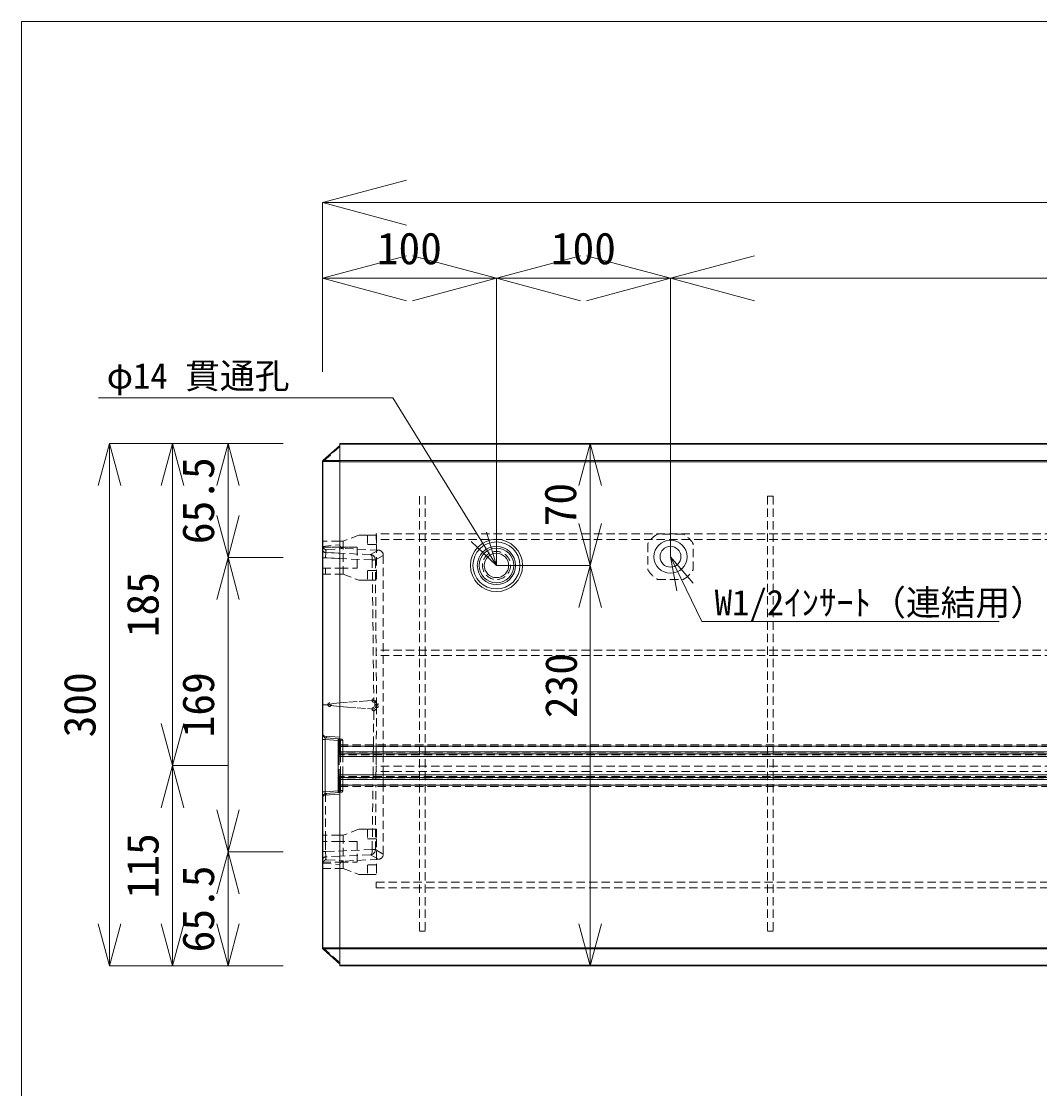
# Model space of a CAD drawing. Units: millimetres, scale not verified. Extents: x 494 to 2142, y -1316 to -164.
# Drawn here: x 494 to 1079, y -777 to -164 of the extents above; entities that cross this region are included whole.
import ezdxf
from ezdxf.enums import TextEntityAlignment as Align

# ---------------------------------------------------------------- set-up
doc = ezdxf.new("R2010")
doc.units = ezdxf.units.MM
doc.header["$LTSCALE"] = 4
doc.header["$PDMODE"] = 32
doc.header["$PDSIZE"] = 2
doc.linetypes.add('DASHED1', pattern=[1.8, 1.2, -0.6])
doc.layers.add('0-0', color=7, linetype='DASHED1', lineweight=9)
doc.styles.add('ＭＳ ゴシック', font='')
doc.styles.get('ＭＳ ゴシック').set_extended_font_data('MS Gothic')

msp = doc.modelspace()

# ---------------------------------------------------------------- linework, layer by layer
at = {"layer": '0-0', "linetype": 'Continuous'}
for p, q in [((667.297, -268.038), (715.593, -255.097)), ((667.297, -268.038), (1567.297, -268.038)), ((667.297, -268.038), (715.593, -280.979)), ((667.297, -268.038), (667.297, -311.527)), ((667.297, -311.527), (715.593, -298.587)), ((767.297, -311.527), (719.001, -298.587)), ((767.297, -311.527), (815.593, -298.587)), ((867.297, -311.527), (819.001, -298.587)), ((867.297, -311.527), (915.593, -298.587)), ((667.297, -311.527), (767.297, -311.527)), ((667.297, -311.527), (715.593, -324.468)), ((667.297, -311.527), (667.297, -365.318)), ((767.297, -311.527), (719.001, -324.468)), ((767.297, -311.527), (867.297, -311.527)), ((767.297, -311.527), (815.593, -324.468)), ((767.297, -311.527), (767.297, -476.528)), ((867.297, -311.527), (819.001, -324.468)), ((867.297, -311.527), (1367.297, -311.527)), ((867.297, -311.527), (915.593, -324.468)), ((867.297, -311.527), (867.297, -471.528)), ((538.694, -380.157), (707.724, -380.157)), ((544.96, -406.528), (538.489, -430.676)), ((544.96, -406.528), (544.96, -706.528)), ((544.96, -406.528), (551.43, -430.676)), ((544.96, -406.528), (581.175, -406.528)), ((581.175, -406.528), (574.704, -430.676)), ((581.175, -406.528), (581.175, -591.528)), ((581.175, -406.528), (587.645, -430.676)), ((581.175, -406.528), (613.063, -406.528)), ((613.063, -406.528), (606.593, -430.676)), ((613.063, -406.528), (613.063, -472.028)), ((613.063, -406.528), (619.534, -430.676)), ((613.063, -406.528), (644.818, -406.528)), ((677.297, -407.528), (667.755, -416.116)), ((667.887, -416.263), (677.297, -407.794)), ((677.297, -406.528), (1557.297, -406.528)), ((1557.297, -406.821), (677.297, -406.821)), ((821.123, -406.528), (799.033, -406.528)), ((821.123, -406.528), (814.653, -430.676)), ((821.123, -406.528), (821.123, -476.528)), ((821.123, -406.528), (827.593, -430.676)), ((667.628, -416.23), (667.755, -416.116)), ((667.755, -416.859), (667.628, -416.974)), ((667.755, -416.116), (667.887, -416.263)), ((667.755, -416.859), (677.297, -416.859)), ((677.297, -416.263), (667.887, -416.263)), ((677.297, -416.235), (1557.297, -416.235)), ((677.297, -416.943), (677.297, -416.235)), ((667.297, -416.974), (667.297, -573.508)), ((667.297, -416.974), (667.628, -416.974)), ((667.628, -573.508), (667.628, -416.974)), ((677.297, -580.278), (677.297, -416.943)), ((1557.297, -416.943), (677.297, -416.943)), ((613.063, -472.028), (606.593, -447.88)), ((613.063, -472.028), (619.534, -447.88)), ((821.123, -476.528), (814.653, -452.38)), ((821.123, -476.528), (827.593, -452.38)), ((767.297, -476.528), (761.542, -457.374)), ((613.063, -472.028), (606.593, -496.176)), ((613.063, -472.028), (644.818, -472.028)), ((613.063, -472.028), (613.063, -641.028)), ((613.063, -472.028), (619.534, -496.176)), ((867.297, -471.528), (871.034, -491.176)), ((821.123, -476.528), (767.297, -476.528)), ((821.123, -476.528), (814.653, -500.676)), ((821.123, -476.528), (821.123, -706.528)), ((821.123, -476.528), (827.593, -500.676)), ((885.255, -508.729), (1056.26, -508.729)), ((581.175, -591.528), (574.704, -567.38)), ((581.175, -591.528), (587.645, -567.38)), ((667.297, -573.508), (667.628, -573.508)), ((677.297, -575.23), (668.545, -574.504)), ((669.132, -575.501), (677.297, -576.178)), ((676.297, -583.778), (676.297, -576.095)), ((667.297, -576.46), (668.833, -576.46)), ((668.833, -576.46), (676.297, -577.08)), ((668.833, -606.596), (668.833, -576.46)), ((677.297, -580.278), (1557.297, -580.278)), ((677.297, -580.278), (677.297, -583.528)), ((676.297, -583.778), (676.297, -584.778)), ((676.297, -584.778), (1558.297, -584.778)), ((1558.297, -586.278), (676.297, -586.278)), ((676.297, -596.778), (676.297, -586.278)), ((677.297, -583.528), (1557.297, -583.528)), ((677.297, -583.528), (677.297, -584.72)), ((581.175, -591.528), (574.704, -615.676)), ((581.175, -591.528), (581.175, -706.528)), ((581.175, -591.528), (587.645, -615.676)), ((581.175, -591.528), (613.063, -591.528)), ((1558.297, -596.778), (676.297, -596.778)), ((676.297, -598.278), (1558.297, -598.278)), ((676.297, -598.278), (676.297, -599.278)), ((676.297, -606.961), (676.297, -599.278)), ((677.297, -598.336), (677.297, -599.528)), ((677.297, -599.528), (677.297, -602.778)), ((667.297, -609.549), (667.297, -606.596)), ((667.297, -606.596), (668.833, -606.596)), ((676.297, -605.977), (668.833, -606.596)), ((677.297, -606.878), (669.132, -607.556)), ((677.297, -696.114), (677.297, -602.778)), ((677.297, -602.778), (1557.297, -602.778)), ((667.297, -609.549), (667.628, -609.549)), ((667.297, -609.549), (667.297, -696.083)), ((667.628, -696.083), (667.628, -609.549)), ((668.545, -608.552), (677.297, -607.826)), ((613.063, -641.028), (606.593, -616.88)), ((613.063, -641.028), (619.534, -616.88)), ((613.063, -641.028), (606.593, -665.176)), ((613.063, -641.028), (644.818, -641.028)), ((613.063, -641.028), (613.063, -706.528)), ((613.063, -641.028), (619.534, -665.176)), ((544.96, -706.528), (538.489, -682.38)), ((544.96, -706.528), (551.43, -682.38)), ((581.175, -706.528), (574.704, -682.38)), ((581.175, -706.528), (587.645, -682.38)), ((613.063, -706.528), (606.593, -682.38)), ((613.063, -706.528), (619.534, -682.38)), ((821.123, -706.528), (814.653, -682.38)), ((821.123, -706.528), (827.593, -682.38)), ((667.297, -696.083), (667.628, -696.083)), ((667.628, -696.083), (667.755, -696.197)), ((667.755, -696.941), (667.628, -696.826)), ((677.297, -696.197), (667.755, -696.197)), ((667.755, -696.941), (667.887, -696.794)), ((667.755, -696.941), (677.297, -705.528)), ((667.887, -696.794), (677.297, -696.794)), ((677.297, -705.263), (667.887, -696.794)), ((677.297, -696.114), (1557.297, -696.114)), ((677.297, -696.821), (677.297, -706.235)), ((544.96, -706.528), (581.175, -706.528)), ((581.175, -706.528), (613.063, -706.528)), ((613.063, -706.528), (644.818, -706.528)), ((677.297, -706.528), (677.297, -706.235)), ((677.297, -706.235), (1557.297, -706.235)), ((1557.297, -706.528), (677.297, -706.528)), ((821.123, -706.528), (799.033, -706.528))]:
    msp.add_line(p, q, dxfattribs=at)
at = {"layer": '0-0'}
for p, q in [((677.297, -408.272), (667.755, -416.859)), ((723.096, -436.632), (723.096, -686.632)), ((726.296, -436.632), (726.296, -686.632)), ((923.096, -436.632), (923.096, -686.632)), ((923.096, -436.632), (926.296, -436.632)), ((926.296, -436.632), (926.296, -686.632)), ((688.206, -459.028), (679.297, -462.528)), ((688.206, -459.028), (679.297, -462.528)), ((693.297, -459.028), (693.297, -464.545)), ((698.297, -459.028), (693.297, -459.028)), ((693.297, -459.028), (693.297, -464.545)), ((698.297, -459.028), (693.297, -459.028)), ((698.096, -458.432), (698.096, -461.632)), ((1548.096, -458.432), (698.096, -458.432)), ((698.297, -459.028), (698.297, -464.545)), ((698.297, -459.028), (698.297, -464.545)), ((874.78, -458.528), (859.814, -458.528)), ((874.78, -458.528), (859.814, -458.528)), ((667.297, -465.466), (667.628, -465.466)), ((667.297, -465.466), (667.628, -465.466)), ((667.628, -465.546), (677.297, -464.649)), ((679.297, -462.528), (679.297, -481.528)), ((679.297, -462.528), (679.297, -481.528)), ((693.297, -464.545), (698.297, -464.545)), ((1548.096, -461.632), (698.096, -461.632)), ((698.297, -464.545), (698.297, -479.512)), ((854.297, -464.045), (854.297, -479.012)), ((854.297, -464.045), (854.297, -479.012)), ((880.297, -479.012), (880.297, -464.045)), ((880.297, -479.012), (880.297, -464.045)), ((669.147, -472.14), (669.193, -469.156)), ((669.193, -469.156), (669.193, -467.502)), ((669.193, -469.156), (677.297, -469.502)), ((677.297, -469.502), (669.193, -469.156)), ((669.756, -467.466), (679.191, -466.859)), ((694.84, -470.252), (677.297, -469.502)), ((694.842, -470.252), (677.297, -469.502)), ((699.457, -467.726), (679.191, -466.646)), ((699.457, -467.726), (679.191, -466.646)), ((679.191, -466.859), (679.191, -466.646)), ((687.297, -466.028), (687.297, -472.028)), ((687.297, -478.028), (687.297, -472.028)), ((694.842, -470.252), (699.457, -467.726)), ((697.715, -473.321), (702.297, -470.722)), ((702.297, -470.722), (702.297, -579.528)), ((669.131, -478.028), (669.121, -481.528)), ((677.297, -472.512), (669.147, -472.129)), ((669.434, -472.143), (695.891, -473.387)), ((695.903, -473.403), (695.903, -473.388)), ((695.903, -473.388), (695.903, -473.403)), ((695.905, -473.116), (696.818, -554.043)), ((697.712, -473.224), (698.425, -555.94)), ((697.715, -473.321), (697.714, -473.277)), ((697.715, -473.321), (697.714, -473.277)), ((679.297, -481.528), (688.206, -485.028)), ((679.297, -481.528), (688.206, -485.028)), ((698.297, -479.512), (693.297, -479.512)), ((693.297, -479.512), (693.297, -485.028)), ((693.297, -479.512), (693.297, -485.028)), ((698.297, -479.512), (693.297, -479.512)), ((698.297, -479.512), (698.297, -485.028)), ((688.206, -485.028), (693.297, -485.028)), ((693.297, -485.028), (698.297, -485.028)), ((693.297, -485.028), (698.297, -485.028)), ((859.814, -484.528), (874.78, -484.528)), ((859.814, -484.528), (874.78, -484.528)), ((698.096, -525.098), (698.096, -528.298)), ((1548.096, -525.098), (698.096, -525.098)), ((1548.096, -528.298), (698.096, -528.298)), ((671.411, -556.528), (667.297, -556.528)), ((696.587, -579.528), (696.818, -559.013)), ((677.297, -576.178), (678.076, -576.243)), ((676.297, -577.08), (676.845, -577.125)), ((678.996, -577.24), (677.605, -577.166)), ((1558.297, -585.278), (676.297, -585.278)), ((1558.297, -585.278), (676.297, -585.278)), ((698.096, -591.765), (698.096, -594.965)), ((1548.096, -591.765), (698.096, -591.765)), ((1558.297, -597.778), (676.297, -597.778)), ((1558.297, -597.778), (676.297, -597.778)), ((1548.096, -594.965), (698.096, -594.965)), ((676.845, -605.932), (676.297, -605.977)), ((678.078, -606.813), (677.297, -606.878)), ((678.996, -605.817), (677.605, -605.891)), ((697.714, -639.833), (698.025, -603.528)), ((698.034, -602.528), (698.025, -603.528)), ((702.297, -642.335), (702.297, -603.528)), ((688.206, -628.028), (679.297, -631.528)), ((688.206, -628.028), (679.297, -631.528)), ((698.297, -628.028), (693.297, -628.028)), ((693.297, -628.028), (693.297, -633.545)), ((698.297, -628.028), (693.297, -628.028)), ((698.297, -628.028), (698.297, -633.545)), ((698.297, -628.028), (698.297, -633.545)), ((679.297, -631.528), (679.297, -650.528)), ((679.297, -631.528), (679.297, -650.528)), ((687.297, -635.028), (687.297, -641.028)), ((693.297, -633.545), (698.297, -633.545)), ((698.297, -633.545), (698.297, -648.512)), ((669.147, -640.927), (669.434, -640.914)), ((669.147, -640.917), (669.193, -643.901)), ((677.297, -643.555), (669.193, -643.901)), ((669.434, -640.914), (695.891, -639.67)), ((694.842, -642.804), (677.297, -643.555)), ((687.297, -647.028), (687.297, -641.028)), ((694.842, -642.804), (699.457, -645.33)), ((697.715, -639.735), (697.714, -639.78)), ((697.715, -639.735), (702.297, -642.335)), ((667.297, -647.591), (667.628, -647.591)), ((667.628, -647.511), (677.297, -648.408)), ((669.193, -643.901), (669.193, -645.555)), ((669.756, -645.591), (679.191, -646.198)), ((699.457, -645.33), (679.191, -646.411)), ((679.191, -646.198), (679.191, -646.411)), ((693.297, -648.512), (693.297, -654.028)), ((698.297, -648.512), (693.297, -648.512)), ((693.297, -648.512), (693.297, -654.028)), ((698.297, -648.512), (693.297, -648.512)), ((698.297, -648.512), (698.297, -654.028)), ((698.297, -648.512), (698.297, -654.028)), ((679.297, -650.528), (688.206, -654.028)), ((679.297, -650.528), (688.206, -654.028)), ((688.206, -654.028), (693.297, -654.028)), ((693.297, -654.028), (698.297, -654.028)), ((693.297, -654.028), (698.297, -654.028)), ((698.096, -658.432), (1548.096, -658.432)), ((698.096, -658.432), (698.096, -661.632)), ((698.096, -661.632), (1548.096, -661.632)), ((723.096, -686.632), (726.296, -686.632)), ((923.096, -686.632), (926.296, -686.632)), ((667.755, -696.197), (677.297, -704.785))]:
    msp.add_line(p, q, dxfattribs=at)
at = {"layer": '0-0', "linetype": 'Continuous'}
msp.add_lwpolyline([(494.296, -1315.956), (2142.296, -1315.956), (2142.296, -163.956), (494.296, -163.956)], close=True, dxfattribs=at)
for points in [[(707.724, -380.157), (767.297, -476.528), (752.736, -462.818)], [(677.297, -406.528), (677.297, -406.821), (677.297, -416.235)], [(885.255, -508.729), (867.297, -471.528), (880.357, -486.675)], [(667.297, -573.508), (667.297, -576.46), (667.297, -606.596)], [(676.297, -583.778), (676.297, -584.778), (676.297, -586.278)], [(676.297, -596.778), (676.297, -598.278), (676.297, -598.278), (676.297, -599.278)], [(677.297, -599.528), (1557.297, -599.528), (1557.297, -602.778)], [(1557.297, -696.821), (677.297, -696.821), (677.297, -696.114)]]:
    msp.add_lwpolyline(points, dxfattribs=at)
at = {"layer": '0-0'}
for points in [[(693.297, -459.028), (688.588, -459.028), (688.463, -459.028), (688.206, -459.028)], [(693.297, -459.028), (688.352, -459.028), (688.234, -459.028), (688.206, -459.028)], [(679.297, -462.528), (677.297, -462.528), (667.297, -462.528)], [(679.297, -462.528), (677.297, -462.528), (667.297, -462.528)], [(693.297, -464.545), (698.297, -464.545), (698.297, -479.512), (698.297, -485.028)], [(687.297, -466.028), (677.297, -466.028), (667.297, -466.028)], [(667.297, -466.028), (677.297, -466.028), (687.297, -466.028)], [(679.191, -466.646), (679.191, -466.859), (677.297, -466.981)], [(695.903, -473.388), (695.899, -472.997), (695.878, -472.337), (695.816, -471.719), (695.684, -471.169), (695.458, -470.714), (695.11, -470.38), (694.842, -470.252), (694.842, -470.252), (694.841, -470.252), (694.841, -470.252), (694.84, -470.251), (694.839, -470.251), (694.839, -470.251), (694.838, -470.251)], [(667.297, -478.028), (677.297, -478.028), (687.297, -478.028)], [(667.297, -481.528), (677.297, -481.528), (679.297, -481.528)], [(667.297, -481.528), (677.297, -481.528), (679.297, -481.528)], [(688.206, -485.028), (688.274, -485.028), (693.297, -485.028)], [(696.818, -554.043), (693.241, -554.277), (687.258, -554.681), (681.79, -555.084), (677.163, -555.488), (673.704, -555.891), (671.739, -556.294), (671.411, -556.528), (671.739, -556.762), (673.704, -557.166), (677.163, -557.569), (681.79, -557.972), (687.258, -558.376), (693.241, -558.779), (696.818, -559.013)], [(696.818, -554.043), (697.01, -554.189), (697.334, -554.443), (697.641, -554.707), (697.919, -554.987), (698.158, -555.289), (698.346, -555.619), (698.428, -555.826), (698.466, -555.952), (698.512, -556.179), (698.535, -556.411), (698.535, -556.646), (698.512, -556.878), (698.466, -557.104), (698.428, -557.231), (698.346, -557.438), (698.158, -557.768), (697.919, -558.07), (697.641, -558.349), (697.334, -558.613), (697.01, -558.868), (696.818, -559.013)], [(698.425, -557.117), (698.232, -579.528), (698.223, -580.528), (698.195, -583.778), (698.186, -584.778), (698.182, -585.278), (698.174, -586.278), (698.083, -596.778), (698.075, -597.778), (698.07, -598.278), (698.062, -599.278)], [(677.605, -605.891), (677.605, -603.528), (677.605, -602.528), (677.605, -599.278), (677.605, -598.278), (677.605, -597.778), (677.605, -596.778), (677.605, -586.278), (677.605, -585.278), (677.605, -584.778), (677.605, -583.778), (677.605, -580.528), (677.605, -579.528), (677.605, -577.166), (677.297, -577.14), (676.297, -577.057)], [(676.297, -579.528), (677.297, -579.528), (1557.297, -579.528), (1558.297, -579.528)], [(676.297, -579.528), (677.297, -579.528), (1557.297, -579.528), (1558.297, -579.528)], [(676.297, -580.528), (677.297, -580.528), (1557.297, -580.528), (1558.297, -580.528)], [(676.845, -577.125), (676.845, -579.528), (676.845, -580.528), (676.845, -583.778), (676.845, -584.778), (676.845, -585.278), (676.845, -586.278), (676.845, -596.778), (676.845, -597.778), (676.845, -598.278), (676.845, -599.278), (676.845, -602.528), (676.845, -603.528), (676.845, -605.932)], [(676.845, -577.125), (677.297, -577.149), (677.605, -577.166)], [(678.996, -605.817), (678.996, -603.528), (678.996, -602.528), (678.996, -599.278), (678.996, -598.278), (678.996, -597.778), (678.996, -596.778), (678.996, -586.278), (678.996, -585.278), (678.996, -584.778), (678.996, -583.778), (678.996, -580.528), (678.996, -579.528), (678.996, -577.24)], [(696.363, -599.278), (696.374, -598.278), (696.38, -597.778), (696.391, -596.778), (696.51, -586.278), (696.522, -585.278), (696.527, -584.778), (696.539, -583.778), (696.575, -580.528), (696.587, -579.528)], [(702.297, -603.528), (702.297, -602.528), (702.297, -599.278), (702.297, -598.278), (702.297, -597.778), (702.297, -596.778), (702.297, -586.278), (702.297, -585.278), (702.297, -584.778), (702.297, -583.778), (702.297, -580.528), (702.297, -579.528)], [(1558.297, -583.778), (1557.297, -583.778), (677.297, -583.778), (676.297, -583.778)], [(1558.297, -583.778), (1557.297, -583.778), (677.297, -583.778), (676.297, -583.778)], [(1558.297, -599.278), (1557.297, -599.278), (677.297, -599.278), (676.297, -599.278)], [(1558.297, -599.278), (1557.297, -599.278), (677.297, -599.278), (676.297, -599.278)], [(676.297, -602.528), (677.297, -602.528), (1557.297, -602.528), (1558.297, -602.528)], [(676.297, -603.528), (677.297, -603.528), (1557.297, -603.528), (1558.297, -603.528)], [(676.297, -603.528), (677.297, -603.528), (1557.297, -603.528), (1558.297, -603.528)], [(676.297, -606), (677.297, -605.917), (677.605, -605.891)], [(677.605, -605.891), (677.297, -605.908), (676.845, -605.932)], [(695.903, -639.669), (695.903, -639.654), (696.315, -603.528), (696.326, -602.528)], [(669.055, -607.545), (669.055, -607.569), (669.121, -631.528), (669.131, -635.028), (669.147, -640.927)], [(693.297, -628.028), (688.588, -628.028), (688.463, -628.028), (688.206, -628.028)], [(693.297, -628.028), (688.352, -628.028), (688.234, -628.028), (688.206, -628.028)], [(693.297, -628.028), (693.297, -633.545), (698.297, -633.545), (698.297, -648.512)], [(679.297, -631.528), (677.297, -631.528), (667.297, -631.528)], [(679.297, -631.528), (677.297, -631.528), (667.297, -631.528)], [(687.297, -635.028), (677.297, -635.028), (667.297, -635.028)], [(695.903, -639.669), (695.899, -640.06), (695.878, -640.72), (695.816, -641.337), (695.684, -641.887), (695.458, -642.342), (695.11, -642.676), (694.842, -642.804), (694.842, -642.805), (694.841, -642.805), (694.841, -642.805), (694.84, -642.805), (694.839, -642.805), (694.839, -642.806), (694.838, -642.806)], [(667.297, -647.028), (677.297, -647.028), (687.297, -647.028)], [(667.297, -650.528), (677.297, -650.528), (679.297, -650.528)], [(667.297, -650.528), (677.297, -650.528), (679.297, -650.528)], [(688.206, -654.028), (688.274, -654.028), (693.297, -654.028)]]:
    msp.add_lwpolyline(points, dxfattribs=at)
at = {"layer": '0-0', "linetype": 'Continuous'}
for centre, radius in [((767.297, -476.528), 15), ((767.297, -476.528), 13.5), ((767.297, -476.528), 11), ((867.297, -471.528), 9.5), ((867.297, -471.528), 9.5), ((867.297, -471.528), 6), ((767.297, -476.528), 10), ((767.297, -476.528), 7)]:
    msp.add_circle(centre, radius, dxfattribs=at)
at = {"layer": '0-0'}
msp.add_circle((767.297, -476.528), 8.074, dxfattribs=at)
at = {"layer": '0-0', "linetype": 'Continuous'}
for centre, radius, start, end in [((668.297, -416.974), 1, 131.98721, 180), ((669.297, -573.508), 2, 180, 265.25824), ((668.628, -573.508), 1, 180, 265.25824), ((669.297, -609.549), 2, 94.74213, 180), ((668.628, -609.549), 1, 94.74213, 180), ((668.297, -696.083), 1, 180, 228.01279)]:
    msp.add_arc(centre, radius, start, end, dxfattribs=at)
at = {"layer": '0-0'}
for centre, radius, start, end in [((867.297, -471.528), 15, 119.92643, 150.07357), ((867.297, -471.528), 15, 119.92643, 150.07357), ((867.297, -471.528), 15, 29.92643, 60.07357), ((867.297, -471.528), 15, 29.92643, 60.07357), ((669.628, -465.47), 2, 180, 273.67909), ((679.297, -464.649), 2, 180, 270), ((679.297, -464.649), 2, 180, 270), ((694.712, -473.249), 3, 0.49391, 87.55187), ((694.714, -473.25), 3, 0.4912, 87.55187), ((699.297, -470.722), 3, 0, 86.94804), ((699.297, -470.722), 3, 0, 86.94804), ((867.297, -471.528), 15, 209.92643, 240.07357), ((867.297, -471.528), 15, 209.92643, 240.07357), ((867.297, -471.528), 15, 299.92643, 330.07357), ((867.297, -471.528), 15, 299.92643, 330.07357), ((677.996, -577.24), 1, 0.01866, 85.25824), ((677.996, -605.817), 1, 274.74213, 0.01183), ((694.714, -639.807), 3, 272.44813, 359.5088), ((699.297, -642.335), 3, 273.05196, 0), ((669.628, -647.587), 2, 86.32091, 180), ((679.297, -648.408), 2, 90, 180)]:
    msp.add_arc(centre, radius, start, end, dxfattribs=at)
at = {"layer": '0-0', "linetype": 'Continuous'}
for centre, major_axis, ratio, start_param, end_param in [((668.424, -416.859), (-0.669, 0.743), 0.556022, 0, 1.106813), ((668.297, -416.974), (0.669, -0.743), 0.556022, 2.0347796, 3.1415927), ((668.424, -416.859), (0, 1), 0.668965, 0.9316008, 1.5707963), ((669.297, -576.518), (0.225, -1.013), 0.429296, 3.009082, 4.5607002), ((669.214, -574.504), (-0.083, -0.997), 0.667697, 0, 1.5154682), ((676.297, -584.72), (1, 0), 0.058112, 4.712389, 6.2831853), ((676.297, -598.336), (-1, 0), 0.058112, 3.1415927, 4.712389), ((669.297, -606.539), (0.225, 1.013), 0.429291, 1.7224951, 3.2741118), ((669.214, -608.552), (0.083, -0.997), 0.667697, 1.6261288, 3.1415927), ((668.424, -696.197), (0.669, 0.743), 0.556022, 2.0347796, 3.1415927), ((668.297, -696.083), (-0.669, -0.743), 0.556022, 6.2831853, 7.3899983), ((668.424, -696.197), (0, 1), 0.668965, 1.5707963, 2.2099919)]:
    msp.add_ellipse(centre, major_axis=major_axis, ratio=ratio, start_param=start_param, end_param=end_param, dxfattribs=at)
at = {"layer": '0-0'}
for centre, major_axis, ratio, start_param, end_param in [((668.3, -465.545), (-0.997, -0.079), 0.071186, 5.4466355, 6.2953696), ((668.3, -465.545), (0.997, 0.079), 0.071186, 3.1519009, 3.9824043), ((669.297, -467.175), (-2, 0), 0.991544, 0, 1.5186955), ((669.297, -467.175), (-2, 0), 0.991544, 5.6405241, 5.6995817), ((669.297, -472.134), (-2, 0), 0.002614, 4.7871993, 6.2831853), ((669.297, -472.134), (-2, 0), 0.002614, 6.2831853, 7.7791714), ((695.756, -473.321), (2, 0.017), 0.041519, 0.2032424, 1.4975556), ((695.756, -473.307), (-1.999, -0.048), 0.042636, 1.643371, 2.9366453), ((695.756, -473.321), (2, 0.017), 0.041519, 4.7856297, 6.0799429), ((697.77, -556.555), (0, -3), 0.222775, 1.3734211, 1.7681716), ((697.787, -556.528), (0, -3), 0.219883, 1.3344314, 1.8071613), ((676.613, -577.125), (0.083, 0.997), 0.231233, 4.7315671, 6.2831853), ((677.102, -577.166), (-0.083, -0.997), 0.502106, 2.9103633, 3.1415927), ((677.102, -577.166), (-0.083, -0.997), 0.502106, 1.6124213, 2.9103633), ((676.613, -605.932), (-0.083, 0.997), 0.231233, 3.1415927, 4.6932094), ((677.102, -605.891), (0.083, -0.997), 0.502106, 0, 0.2312161), ((677.102, -605.891), (0.083, -0.997), 0.502106, 0.2312161, 1.529168), ((669.297, -640.922), (-2, 0), 0.002614, 4.7871993, 6.2831853), ((695.756, -639.735), (2, -0.017), 0.041519, 0.2032424, 1.4975556), ((669.297, -645.881), (-2, 0), 0.991544, 4.7644898, 6.2831853), ((668.3, -647.512), (-0.997, 0.079), 0.071186, 6.271001, 7.1197352)]:
    msp.add_ellipse(centre, major_axis=major_axis, ratio=ratio, start_param=start_param, end_param=end_param, dxfattribs=at)
for p in [(671.411, -556.528), (696.818, -554.043), (698.428, -555.826), (698.428, -557.231), (696.818, -559.013)]:
    msp.add_point(p, dxfattribs=at)

# ---------------------------------------------------------------- texts
at = {"layer": '0-0', "style": 'ＭＳ ゴシック'}
for s, height, p in [('100', 18.33, (698.547, -309.027)), ('100', 18.33, (798.547, -309.027)), ('φ14 貫通孔', 14.66, (543.332, -379.293)), ('W1/2ｲﾝｻｰﾄ（連結用）', 14.66, (892.708, -509.564))]:
    msp.add_text(s, height=height, dxfattribs=at).set_placement(p, align=Align.BOTTOM_LEFT)
for s, p in [('65.5', (610.563, -464.278)), ('70', (818.623, -454.028)), ('185', (578.675, -517.778)), ('230', (819.033, -564.243)), ('300', (542.46, -575.278)), ('169', (610.563, -575.278)), ('115', (578.675, -667.778)), ('65.5', (610.563, -698.778))]:
    msp.add_text(s, height=18.33, rotation=90, dxfattribs=at).set_placement(p, align=Align.BOTTOM_LEFT)

doc.saveas('drawing.dxf')
